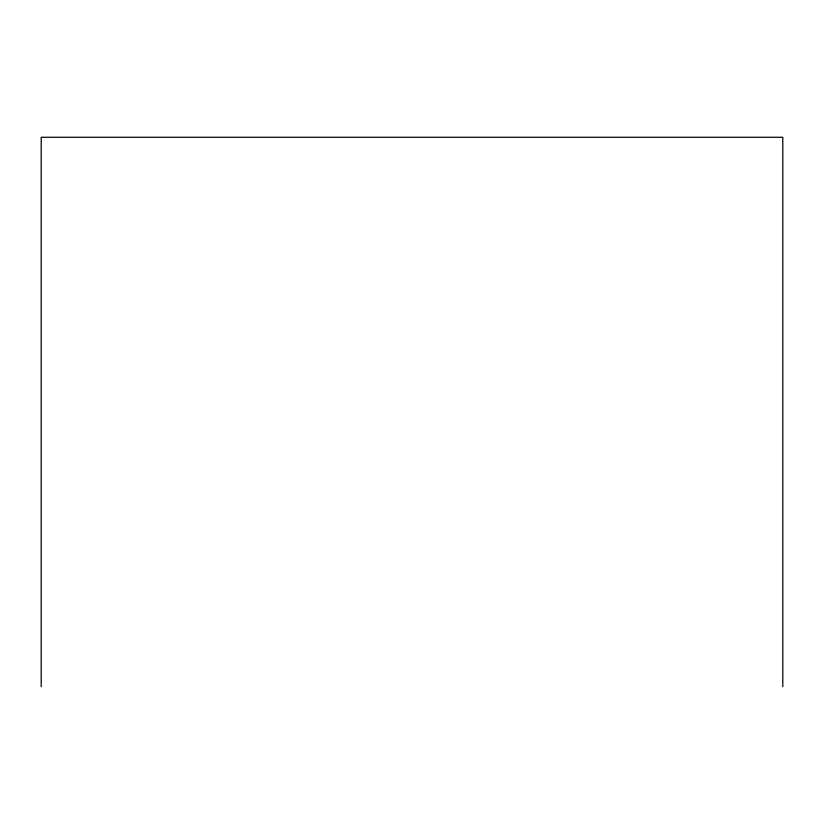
<?xml version="1.0" encoding="UTF-8"?>
<svg xmlns="http://www.w3.org/2000/svg" width="824" height="824" viewBox="0 0 824 824"><rect width="100%" height="100%" fill="white"/><g stroke="black" fill="none" stroke-linecap="round" stroke-linejoin="round"><path stroke-width="1.24" d="M782.8 686.722L782.8 137.278L41.2 137.278L41.2 686.722"/></g></svg>
